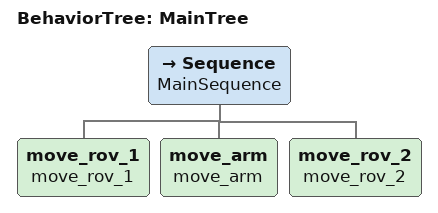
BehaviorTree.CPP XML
<root BTCPP_format="4">
    <BehaviorTree ID="MainTree">
        <Sequence name="MainSequence">
            <move_rov_1 name="move_rov_1"/>
            <move_arm name="move_arm"/>
            <move_rov_2 name="move_rov_2"/>
        </Sequence>
    </BehaviorTree>
</root>
